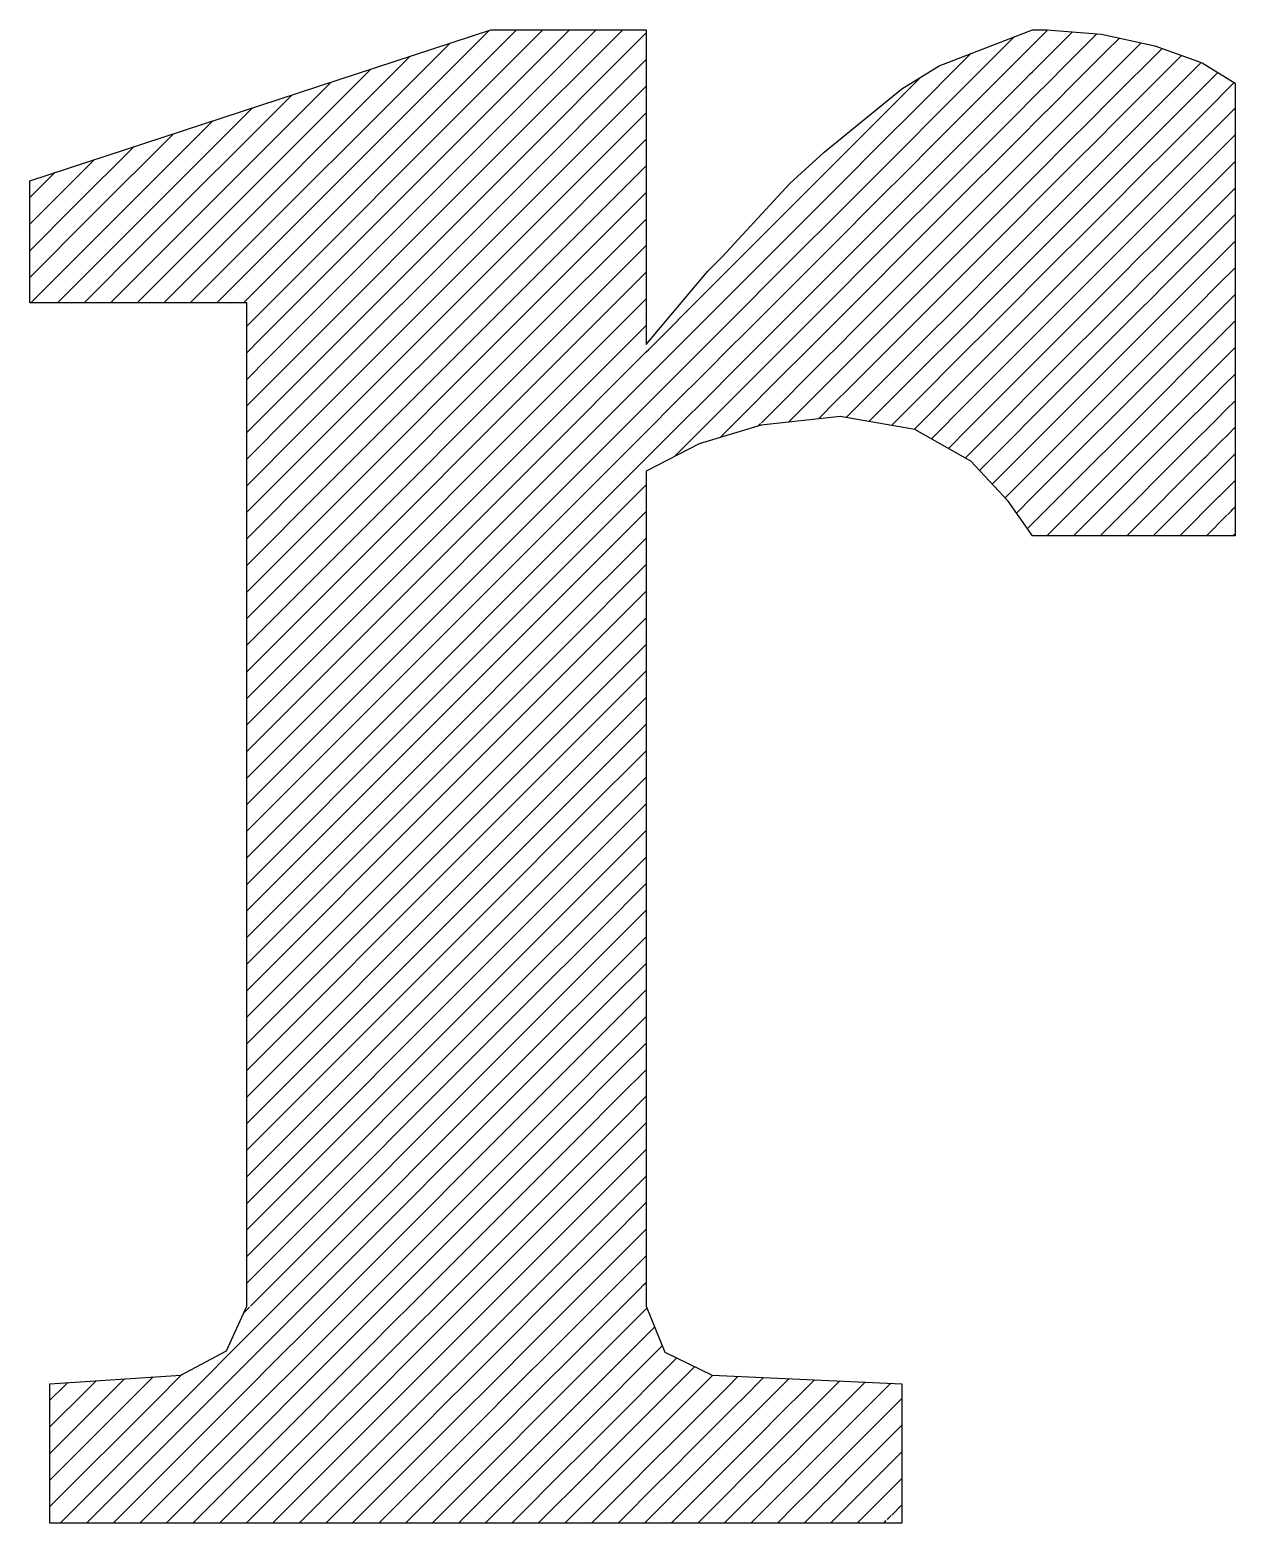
# Model space of a CAD drawing. Header units: metres. Extents: x 0 to 7795, y 0 to 4205.
# Drawn here: x 7320.75 to 7336.79, y 698.57 to 718.43 of the extents above; entities that cross this region are included whole.
import ezdxf

# ---------------------------------------------------------------- set-up
doc = ezdxf.new("R2010")
doc.units = ezdxf.units.M
doc.layers.add('MTH-CARIMBO-TXT1', color=1, linetype='Continuous')

msp = doc.modelspace()

# ---------------------------------------------------------------- linework, layer by layer
at = {"layer": 'MTH-CARIMBO-TXT1', "linetype": 'Continuous'}
for p, q in [((7323.381821, 714.941046), (7326.862874, 718.422098)), ((7326.922689, 718.128359), (7327.224006, 718.429677)), ((7326.961026, 717.813143), (7327.577559, 718.429677)), ((7326.999363, 717.497927), (7327.931113, 718.429677)), ((7327.0377, 717.182711), (7328.284666, 718.429677)), ((7327.076037, 716.867494), (7328.638219, 718.429677)), ((7327.114374, 716.552278), (7328.950514, 718.388418)), ((7334.150494, 718.285097), (7334.28681, 718.421413)), ((7334.382701, 718.163751), (7334.621927, 718.402977)), ((7334.478593, 717.906089), (7334.949611, 718.377107)), ((7323.155607, 715.068385), (7326.337454, 718.250232)), ((7332.895522, 717.383678), (7333.847108, 718.335264)), ((7332.921711, 717.056314), (7334.058699, 718.193302)), ((7334.058699, 718.193302), (7334.081511, 718.216114)), ((7334.081511, 718.216114), (7334.09258, 718.227183)), ((7334.09258, 718.227183), (7334.150494, 718.285097)), ((7335.070776, 718.144719), (7335.24714, 718.321083)), ((7335.145166, 717.865556), (7335.53784, 718.258229)), ((7335.736463, 718.103299), (7335.816524, 718.18336)), ((7322.929393, 715.195724), (7325.812035, 718.078366)), ((7324.013349, 715.21902), (7326.922689, 718.128359)), ((7327.152711, 716.237062), (7328.950514, 718.034865)), ((7332.869333, 717.711043), (7333.272584, 718.114293)), ((7334.09258, 717.873629), (7334.251611, 718.032661)), ((7334.251611, 718.032661), (7334.382701, 718.163751)), ((7334.574484, 717.648427), (7335.070776, 718.144719)), ((7335.219556, 717.586392), (7335.736463, 718.103299)), ((7335.786335, 717.799618), (7336.075796, 718.089079)), ((7335.836206, 717.495936), (7336.335069, 717.994798)), ((7322.703179, 715.323063), (7325.286615, 717.9065)), ((7323.724483, 714.5766), (7326.961026, 717.813143)), ((7332.356642, 717.551905), (7332.606851, 717.802114)), ((7332.9479, 716.72895), (7333.999545, 717.780594)), ((7333.999545, 717.780594), (7334.062185, 717.843234)), ((7334.062185, 717.843234), (7334.09258, 717.873629)), ((7334.09258, 717.520076), (7334.352729, 717.780225)), ((7334.352729, 717.780225), (7334.478593, 717.906089)), ((7334.670375, 717.390765), (7335.145166, 717.865556)), ((7335.293946, 717.307229), (7335.786335, 717.799618)), ((7336.370138, 717.676314), (7336.556847, 717.863022)), ((7322.476964, 715.450402), (7324.761196, 717.734633)), ((7327.191048, 715.921845), (7328.950514, 717.681311)), ((7332.369576, 717.211286), (7332.831344, 717.673054)), ((7332.831344, 717.673054), (7332.869333, 717.711043)), ((7334.453847, 717.52779), (7334.574484, 717.648427)), ((7334.766266, 717.133102), (7335.219556, 717.586392)), ((7335.886078, 717.192254), (7336.370138, 717.676314)), ((7336.393239, 717.345862), (7336.776623, 717.729245)), ((7322.024536, 715.70508), (7323.710356, 717.390901)), ((7322.25075, 715.577741), (7324.235776, 717.562767)), ((7323.825188, 714.323752), (7326.999363, 717.497927)), ((7331.337124, 716.532387), (7332.330383, 717.525647)), ((7332.330383, 717.525647), (7332.356642, 717.551905)), ((7332.805876, 717.294032), (7332.895522, 717.383678)), ((7333.94039, 717.367886), (7334.042859, 717.470355)), ((7334.042859, 717.470355), (7334.09258, 717.520076)), ((7334.09258, 717.166523), (7334.453847, 717.52779)), ((7334.554965, 717.275354), (7334.670375, 717.390765)), ((7335.368337, 717.028066), (7335.836206, 717.495936)), ((7336.416341, 717.01541), (7336.787863, 717.386932)), ((7321.798322, 715.83242), (7323.184937, 717.219035)), ((7323.925892, 714.070903), (7327.0377, 717.182711)), ((7327.229385, 715.606629), (7328.950514, 717.327758)), ((7332.248206, 717.089916), (7332.369576, 717.211286)), ((7332.382511, 716.870668), (7332.805876, 717.294032)), ((7332.974089, 716.401586), (7333.94039, 717.367886)), ((7334.09258, 716.812969), (7334.554965, 717.275354)), ((7334.862158, 716.87544), (7335.293946, 717.307229)), ((7335.442727, 716.748903), (7335.886078, 717.192254)), ((7335.935949, 716.888572), (7336.393239, 717.345862)), ((7321.572107, 715.959759), (7322.659517, 717.047168)), ((7331.357068, 716.198777), (7332.248206, 717.089916)), ((7332.780408, 716.915011), (7332.921711, 717.056314)), ((7333.881235, 716.955178), (7334.023533, 717.097476)), ((7334.023533, 717.097476), (7334.09258, 717.166523)), ((7334.09258, 716.459416), (7334.656082, 717.022918)), ((7334.656082, 717.022918), (7334.766266, 717.133102)), ((7334.958049, 716.617778), (7335.368337, 717.028066)), ((7335.985821, 716.58489), (7336.416341, 717.01541)), ((7336.439442, 716.684958), (7336.787863, 717.033379)), ((7321.345893, 716.087098), (7322.134097, 716.875302)), ((7324.026597, 713.818054), (7327.076037, 716.867494)), ((7327.267723, 715.291413), (7328.950514, 716.974205)), ((7332.166029, 716.654185), (7332.382511, 716.870668)), ((7332.395446, 716.530049), (7332.780408, 716.915011)), ((7333.000279, 716.074221), (7333.881235, 716.955178)), ((7334.004207, 716.724596), (7334.09258, 716.812969)), ((7334.7572, 716.770483), (7334.862158, 716.87544)), ((7335.517117, 716.46974), (7335.935949, 716.888572)), ((7321.119679, 716.214437), (7321.608678, 716.703436)), ((7327.30606, 714.976197), (7328.950514, 716.620651)), ((7331.377012, 715.865168), (7332.166029, 716.654185)), ((7332.75494, 716.53599), (7332.9479, 716.72895)), ((7333.82208, 716.542469), (7334.004207, 716.724596)), ((7334.09258, 716.105862), (7334.7572, 716.770483)), ((7334.858318, 716.518047), (7334.958049, 716.617778)), ((7335.05394, 716.360116), (7335.442727, 716.748903)), ((7335.591507, 716.190576), (7335.985821, 716.58489)), ((7336.035692, 716.281208), (7336.439442, 716.684958)), ((7336.462544, 716.354506), (7336.787863, 716.679825)), ((7320.893465, 716.341776), (7321.083258, 716.53157)), ((7324.127302, 713.565206), (7327.114374, 716.552278)), ((7330.920158, 716.115421), (7331.337124, 716.532387)), ((7332.083852, 716.218455), (7332.395446, 716.530049)), ((7332.408381, 716.189431), (7332.75494, 716.53599)), ((7332.729473, 716.156969), (7332.974089, 716.401586)), ((7333.026468, 715.746857), (7333.82208, 716.542469)), ((7333.984881, 716.351717), (7334.09258, 716.459416)), ((7334.09258, 715.752309), (7334.858318, 716.518047)), ((7335.149832, 716.102454), (7335.517117, 716.46974)), ((7320.749971, 716.198283), (7320.893465, 716.341776)), ((7320.749971, 715.844729), (7321.119679, 716.214437)), ((7324.228007, 713.312357), (7327.152711, 716.237062)), ((7327.344397, 714.66098), (7328.950514, 716.267098)), ((7330.982972, 715.824682), (7331.357068, 716.198777)), ((7331.396956, 715.531559), (7332.083852, 716.218455)), ((7332.001674, 715.782724), (7332.408381, 716.189431)), ((7333.762925, 716.129761), (7333.984881, 716.351717)), ((7334.09258, 715.398756), (7334.959435, 716.265611)), ((7334.959435, 716.265611), (7335.05394, 716.360116)), ((7335.245723, 715.844792), (7335.591507, 716.190576)), ((7335.665897, 715.911413), (7336.035692, 716.281208)), ((7336.085564, 715.977526), (7336.462544, 716.354506)), ((7336.485645, 716.024054), (7336.787863, 716.326272)), ((7320.749971, 715.491176), (7321.345893, 716.087098)), ((7330.01061, 715.205873), (7330.817874, 716.013138)), ((7330.817874, 716.013138), (7330.920158, 716.115421)), ((7332.421316, 715.848812), (7332.729473, 716.156969)), ((7332.704005, 715.777948), (7333.000279, 716.074221)), ((7333.052657, 715.419493), (7333.762925, 716.129761)), ((7333.965555, 715.978837), (7334.09258, 716.105862)), ((7334.09258, 715.045202), (7335.060553, 716.013176)), ((7335.060553, 716.013176), (7335.149832, 716.102454)), ((7336.135435, 715.673844), (7336.485645, 716.024054)), ((7320.749971, 715.137623), (7321.572107, 715.959759)), ((7320.763636, 714.797734), (7321.798322, 715.83242)), ((7324.328711, 713.059509), (7327.191048, 715.921845)), ((7327.382734, 714.345764), (7328.950514, 715.913544)), ((7330.770097, 715.611807), (7330.982972, 715.824682)), ((7331.045786, 715.533943), (7331.377012, 715.865168)), ((7331.919497, 715.346993), (7332.421316, 715.848812)), ((7333.70377, 715.717053), (7333.965555, 715.978837)), ((7335.161671, 715.76074), (7335.245723, 715.844792)), ((7335.341614, 715.58713), (7335.665897, 715.911413)), ((7335.740288, 715.63225), (7336.085564, 715.977526)), ((7336.508747, 715.693602), (7336.787863, 715.972719)), ((7321.11719, 714.797734), (7322.024536, 715.70508)), ((7324.429416, 712.80666), (7327.229385, 715.606629)), ((7330.076901, 714.918611), (7330.770097, 715.611807)), ((7331.4169, 715.197949), (7332.001674, 715.782724)), ((7332.434251, 715.508194), (7332.704005, 715.777948)), ((7332.678537, 715.398926), (7333.026468, 715.746857)), ((7333.078846, 715.092129), (7333.70377, 715.717053)), ((7333.644616, 715.304345), (7333.946228, 715.605958)), ((7333.946228, 715.605958), (7334.09258, 715.752309)), ((7334.09258, 714.691649), (7335.161671, 715.76074)), ((7335.437505, 715.329468), (7335.740288, 715.63225)), ((7335.814678, 715.353087), (7336.135435, 715.673844)), ((7336.185307, 715.370162), (7336.508747, 715.693602)), ((7336.531848, 715.36315), (7336.787863, 715.619165)), ((7321.470743, 714.797734), (7322.25075, 715.577741)), ((7321.824297, 714.797734), (7322.476964, 715.450402)), ((7327.421071, 714.030548), (7328.950514, 715.559991)), ((7330.722319, 715.210476), (7331.045786, 715.533943)), ((7331.1086, 715.243203), (7331.396956, 715.531559)), ((7331.83732, 714.911263), (7332.434251, 715.508194)), ((7332.447186, 715.167575), (7332.678537, 715.398926)), ((7332.653069, 715.019905), (7333.052657, 715.419493)), ((7333.926902, 715.233078), (7334.09258, 715.398756)), ((7334.09258, 714.338095), (7335.262789, 715.508304)), ((7335.262789, 715.508304), (7335.341614, 715.58713)), ((7322.17785, 714.797734), (7322.703179, 715.323063)), ((7322.531403, 714.797734), (7322.929393, 715.195724)), ((7323.608036, 714.813706), (7324.013349, 715.21902)), ((7324.530121, 712.553811), (7327.267723, 715.291413)), ((7327.459408, 713.715332), (7328.950514, 715.206438)), ((7329.836853, 715.032116), (7330.01061, 715.205873)), ((7330.143192, 714.631349), (7330.722319, 715.210476)), ((7330.674542, 714.809145), (7331.1086, 715.243203)), ((7331.171414, 714.952464), (7331.4169, 715.197949)), ((7331.436844, 714.86434), (7331.919497, 715.346993)), ((7333.105035, 714.764764), (7333.644616, 715.304345)), ((7333.585461, 714.891637), (7333.926902, 715.233078)), ((7334.09258, 713.984542), (7335.363906, 715.255869)), ((7335.363906, 715.255869), (7335.437505, 715.329468)), ((7335.533397, 715.071806), (7335.814678, 715.353087)), ((7335.889068, 715.073924), (7336.185307, 715.370162)), ((7336.235178, 715.066481), (7336.531848, 715.36315)), ((7336.55495, 715.032699), (7336.787863, 715.265612)), ((7322.884957, 714.797734), (7323.155607, 715.068385)), ((7329.759294, 714.954557), (7329.836853, 715.032116)), ((7331.755142, 714.475532), (7332.447186, 715.167575)), ((7332.460121, 714.826957), (7332.653069, 715.019905)), ((7332.627601, 714.640884), (7333.078846, 715.092129)), ((7333.907576, 714.860199), (7334.09258, 715.045202)), ((7334.09258, 713.630989), (7335.465024, 715.003433)), ((7335.465024, 715.003433), (7335.533397, 715.071806)), ((7335.629288, 714.814144), (7335.889068, 715.073924)), ((7335.963458, 714.79476), (7336.235178, 715.066481)), ((7336.28505, 714.762799), (7336.55495, 715.032699)), ((7323.23851, 714.797734), (7323.381821, 714.941046)), ((7323.592064, 714.797734), (7323.608036, 714.813706)), ((7324.630826, 712.300963), (7327.30606, 714.976197)), ((7327.497745, 713.400115), (7328.950514, 714.852884)), ((7328.984585, 714.179848), (7329.759294, 714.954557)), ((7329.927696, 714.769406), (7330.076901, 714.918611)), ((7330.209483, 714.344086), (7330.674542, 714.809145)), ((7330.626764, 714.407814), (7331.171414, 714.952464)), ((7331.234228, 714.661725), (7331.436844, 714.86434)), ((7331.456788, 714.530731), (7331.83732, 714.911263)), ((7331.672965, 714.039801), (7332.460121, 714.826957)), ((7333.131224, 714.4374), (7333.585461, 714.891637)), ((7333.526306, 714.478928), (7333.907576, 714.860199)), ((7335.566142, 714.750997), (7335.629288, 714.814144)), ((7336.578051, 714.702247), (7336.787863, 714.912058)), ((7324.73153, 712.048114), (7327.344397, 714.66098)), ((7329.740686, 714.582396), (7329.927696, 714.769406)), ((7330.01854, 714.506696), (7330.143192, 714.631349)), ((7330.578987, 714.006483), (7331.234228, 714.661725)), ((7332.473056, 714.486338), (7332.627601, 714.640884)), ((7332.602133, 714.261863), (7333.105035, 714.764764)), ((7333.88825, 714.487319), (7334.09258, 714.691649)), ((7334.09258, 713.277435), (7335.566142, 714.750997)), ((7335.725179, 714.556481), (7335.963458, 714.79476)), ((7336.037848, 714.515597), (7336.28505, 714.762799)), ((7336.334921, 714.459117), (7336.578051, 714.702247)), ((7323.636409, 714.488527), (7323.724483, 714.5766)), ((7327.536082, 713.084899), (7328.950514, 714.499331)), ((7329.107995, 713.949705), (7329.740686, 714.582396)), ((7329.722078, 714.210234), (7330.01854, 714.506696)), ((7330.275775, 714.056824), (7330.626764, 714.407814)), ((7331.297042, 714.370985), (7331.456788, 714.530731)), ((7331.476732, 714.197121), (7331.755142, 714.475532)), ((7331.590788, 713.604071), (7332.473056, 714.486338)), ((7332.576666, 713.882842), (7333.131224, 714.4374)), ((7333.157413, 714.110036), (7333.526306, 714.478928)), ((7333.467151, 714.06622), (7333.88825, 714.487319)), ((7334.09258, 712.923882), (7335.667259, 714.498561)), ((7335.667259, 714.498561), (7335.725179, 714.556481)), ((7335.821071, 714.298819), (7336.037848, 714.515597)), ((7336.112239, 714.236434), (7336.334921, 714.459117)), ((7336.601153, 714.371795), (7336.787863, 714.558505)), ((7323.636409, 714.134973), (7323.825188, 714.323752)), ((7324.832235, 711.795265), (7327.382734, 714.345764)), ((7329.231405, 713.719562), (7329.722078, 714.210234)), ((7329.70347, 713.838073), (7330.109384, 714.243987)), ((7330.109384, 714.243987), (7330.209483, 714.344086)), ((7330.53121, 713.605152), (7331.297042, 714.370985)), ((7332.48599, 714.14572), (7332.602133, 714.261863)), ((7333.868924, 714.11444), (7334.09258, 714.338095)), ((7334.09258, 712.570328), (7335.768377, 714.246126)), ((7335.768377, 714.246126), (7335.821071, 714.298819)), ((7335.916962, 714.041157), (7336.112239, 714.236434)), ((7336.384793, 714.155435), (7336.601153, 714.371795)), ((7336.624254, 714.041343), (7336.787863, 714.204952)), ((7323.636409, 713.78142), (7323.925892, 714.070903)), ((7324.93294, 711.542417), (7327.421071, 714.030548)), ((7327.57442, 712.769683), (7328.950514, 714.145777)), ((7328.950514, 714.145777), (7328.984585, 714.179848)), ((7330.200227, 713.981277), (7330.275775, 714.056824)), ((7330.342066, 713.769562), (7330.578987, 714.006483)), ((7330.483432, 713.203821), (7331.359856, 714.080246)), ((7331.359856, 714.080246), (7331.476732, 714.197121)), ((7331.496676, 713.863512), (7331.672965, 714.039801)), ((7331.613603, 713.273332), (7332.48599, 714.14572)), ((7332.551198, 713.50382), (7333.157413, 714.110036)), ((7333.183603, 713.782672), (7333.467151, 714.06622)), ((7333.407996, 713.653512), (7333.868924, 714.11444)), ((7335.869495, 713.99369), (7335.916962, 714.041157)), ((7336.186629, 713.957271), (7336.384793, 714.155435)), ((7336.434665, 713.851753), (7336.624254, 714.041343)), ((7323.636409, 713.427867), (7324.026597, 713.818054)), ((7328.950514, 713.792224), (7329.107995, 713.949705)), ((7329.354815, 713.489418), (7329.70347, 713.838073)), ((7329.684862, 713.465912), (7330.200227, 713.981277)), ((7331.422671, 713.789507), (7331.496676, 713.863512)), ((7331.914993, 713.221169), (7332.498925, 713.805101)), ((7332.498925, 713.805101), (7332.576666, 713.882842)), ((7333.849598, 713.74156), (7334.09258, 713.984542)), ((7334.09258, 712.216775), (7335.869495, 713.99369)), ((7336.012853, 713.783495), (7336.186629, 713.957271)), ((7336.261019, 713.678108), (7336.434665, 713.851753)), ((7336.647356, 713.710891), (7336.787863, 713.851398)), ((7325.033645, 711.289568), (7327.459408, 713.715332)), ((7327.612757, 712.454466), (7328.950514, 713.792224)), ((7328.950514, 713.438671), (7329.231405, 713.719562)), ((7329.666254, 713.09375), (7330.291071, 713.718567)), ((7330.291071, 713.718567), (7330.342066, 713.769562)), ((7330.846041, 713.212877), (7331.422671, 713.789507)), ((7332.52573, 713.124799), (7333.183603, 713.782672)), ((7333.209792, 713.455307), (7333.407996, 713.653512)), ((7333.348841, 713.240804), (7333.849598, 713.74156)), ((7333.830272, 713.368681), (7334.09258, 713.630989)), ((7334.09258, 711.863222), (7335.970612, 713.741254)), ((7335.970612, 713.741254), (7336.012853, 713.783495)), ((7336.108745, 713.525833), (7336.261019, 713.678108)), ((7336.484536, 713.548071), (7336.647356, 713.710891)), ((7323.636409, 713.074313), (7324.127302, 713.565206)), ((7327.651094, 712.13925), (7328.950514, 713.438671)), ((7328.950514, 713.085117), (7329.354815, 713.489418)), ((7329.478226, 713.259275), (7329.684862, 713.465912)), ((7329.933972, 713.007915), (7330.381914, 713.455857)), ((7330.381914, 713.455857), (7330.408357, 713.4823)), ((7330.408357, 713.4823), (7330.53121, 713.605152)), ((7331.242886, 713.256169), (7331.485485, 713.498767)), ((7331.485485, 713.498767), (7331.51662, 713.529903)), ((7331.51662, 713.529903), (7331.590788, 713.604071)), ((7332.216383, 713.169005), (7332.51186, 713.464483)), ((7332.51186, 713.464483), (7332.551198, 713.50382)), ((7332.745649, 712.991165), (7333.209792, 713.455307)), ((7334.283937, 711.701026), (7336.07173, 713.488819)), ((7336.07173, 713.488819), (7336.108745, 713.525833)), ((7336.335409, 713.398944), (7336.484536, 713.548071)), ((7336.670457, 713.380439), (7336.787863, 713.497845)), ((7323.636409, 712.72076), (7324.228007, 713.312357)), ((7325.134349, 711.036719), (7327.497745, 713.400115)), ((7328.950514, 712.731564), (7329.478226, 713.259275)), ((7333.235981, 713.127943), (7333.348841, 713.240804)), ((7333.289686, 712.828095), (7333.830272, 713.368681)), ((7333.810946, 712.995801), (7334.09258, 713.277435)), ((7334.637491, 711.701026), (7336.172848, 713.236383)), ((7336.172848, 713.236383), (7336.204636, 713.268171)), ((7336.204636, 713.268171), (7336.335409, 713.398944)), ((7336.409799, 713.119781), (7336.534408, 713.244389)), ((7336.534408, 713.244389), (7336.670457, 713.380439)), ((7323.636409, 712.367207), (7324.328711, 713.059509)), ((7325.235054, 710.783871), (7327.536082, 713.084899)), ((7327.689431, 711.824034), (7328.950514, 713.085117)), ((7329.327117, 712.754613), (7329.601636, 713.029132)), ((7329.601636, 713.029132), (7329.666254, 713.09375)), ((7330.440732, 713.161121), (7330.472758, 713.193147)), ((7332.971692, 712.863654), (7333.235981, 713.127943)), ((7336.273966, 712.983947), (7336.300527, 713.010509)), ((7336.300527, 713.010509), (7336.409799, 713.119781)), ((7336.584279, 712.940707), (7336.693559, 713.049987)), ((7336.693559, 713.049987), (7336.787863, 713.144292)), ((7333.26217, 712.800579), (7333.289686, 712.828095)), ((7333.385958, 712.570814), (7333.810946, 712.995801)), ((7333.79162, 712.622922), (7334.09258, 712.923882)), ((7334.991044, 711.701026), (7336.273966, 712.983947)), ((7336.396418, 712.752847), (7336.48419, 712.840618)), ((7336.48419, 712.840618), (7336.584279, 712.940707)), ((7323.636409, 712.013653), (7324.429416, 712.80666)), ((7325.335759, 710.531022), (7327.57442, 712.769683)), ((7327.727768, 711.508818), (7328.950514, 712.731564)), ((7333.197734, 712.736143), (7333.26217, 712.800579)), ((7333.556188, 712.38749), (7333.79162, 712.622922)), ((7335.344597, 711.701026), (7336.375083, 712.731512)), ((7336.375083, 712.731512), (7336.396418, 712.752847)), ((7336.55858, 712.561455), (7336.634151, 712.637026)), ((7336.634151, 712.637026), (7336.71666, 712.719535)), ((7336.71666, 712.719535), (7336.787863, 712.790738)), ((7323.636409, 711.6601), (7324.530121, 712.553811)), ((7325.436464, 710.278174), (7327.612757, 712.454466)), ((7333.772294, 712.250043), (7334.09258, 712.570328)), ((7335.698151, 711.701026), (7336.476201, 712.479076)), ((7336.476201, 712.479076), (7336.49231, 712.495185)), ((7336.49231, 712.495185), (7336.55858, 712.561455)), ((7336.739762, 712.389083), (7336.787863, 712.437185)), ((7323.636409, 711.306546), (7324.630826, 712.300963)), ((7327.766105, 711.193601), (7328.950514, 712.37801)), ((7333.726417, 712.204166), (7333.772294, 712.250043)), ((7333.878732, 712.002928), (7334.09258, 712.216775)), ((7336.051704, 711.701026), (7336.577319, 712.22664)), ((7336.577319, 712.22664), (7336.588201, 712.237523)), ((7336.588201, 712.237523), (7336.63297, 712.282292)), ((7336.63297, 712.282292), (7336.684022, 712.333344)), ((7336.684022, 712.333344), (7336.739762, 712.389083)), ((7323.636409, 710.952993), (7324.73153, 712.048114)), ((7325.537169, 710.025325), (7327.651094, 712.13925)), ((7327.804442, 710.878385), (7328.950514, 712.024457)), ((7336.70736, 712.003128), (7336.733894, 712.029662)), ((7336.733894, 712.029662), (7336.762863, 712.058632)), ((7336.762863, 712.058632), (7336.787863, 712.083631)), ((7325.637873, 709.772476), (7327.689431, 711.824034)), ((7334.025328, 711.79597), (7334.09258, 711.863222)), ((7336.405258, 711.701026), (7336.678436, 711.974205)), ((7336.684092, 711.97986), (7336.70736, 712.003128)), ((7323.636409, 710.59944), (7324.832235, 711.795265)), ((7327.842779, 710.563169), (7328.950514, 711.670904)), ((7336.758811, 711.701026), (7336.779554, 711.721769)), ((7323.636409, 710.245886), (7324.93294, 711.542417)), ((7325.738578, 709.519628), (7327.727768, 711.508818)), ((7323.636409, 709.892333), (7325.033645, 711.289568)), ((7327.881116, 710.247952), (7328.950514, 711.31735)), ((7323.636409, 709.538779), (7325.134349, 711.036719)), ((7325.839283, 709.266779), (7327.766105, 711.193601)), ((7325.939988, 709.01393), (7327.804442, 710.878385)), ((7327.919454, 709.932736), (7328.950514, 710.963797)), ((7323.636409, 709.185226), (7325.235054, 710.783871)), ((7323.636409, 708.831673), (7325.335759, 710.531022)), ((7326.040692, 708.761082), (7327.842779, 710.563169)), ((7327.957791, 709.61752), (7328.950514, 710.610244)), ((7323.636409, 708.478119), (7325.436464, 710.278174)), ((7326.141397, 708.508233), (7327.881116, 710.247952)), ((7327.996128, 709.302304), (7328.950514, 710.25669)), ((7323.636409, 708.124566), (7325.537169, 710.025325)), ((7326.242102, 708.255384), (7327.919454, 709.932736)), ((7328.034465, 708.987087), (7328.950514, 709.903137)), ((7323.636409, 707.771012), (7325.637873, 709.772476)), ((7323.636409, 707.417459), (7325.738578, 709.519628)), ((7326.342807, 708.002536), (7327.957791, 709.61752)), ((7328.072802, 708.671871), (7328.950514, 709.549583)), ((7323.636409, 707.063906), (7325.839283, 709.266779)), ((7326.443511, 707.749687), (7327.996128, 709.302304)), ((7328.111139, 708.356655), (7328.950514, 709.19603)), ((7323.636409, 706.710352), (7325.939988, 709.01393)), ((7326.544216, 707.496839), (7328.034465, 708.987087)), ((7328.149476, 708.041439), (7328.950514, 708.842477)), ((7323.636409, 706.356799), (7326.040692, 708.761082)), ((7326.644921, 707.24399), (7328.072802, 708.671871)), ((7323.636409, 706.003245), (7326.141397, 708.508233)), ((7328.187813, 707.726222), (7328.950514, 708.488923)), ((7323.636409, 705.649692), (7326.242102, 708.255384)), ((7326.745626, 706.991141), (7328.111139, 708.356655)), ((7328.22615, 707.411006), (7328.950514, 708.13537)), ((7323.636409, 705.296139), (7326.342807, 708.002536)), ((7326.84633, 706.738293), (7328.149476, 708.041439)), ((7323.636409, 704.942585), (7326.443511, 707.749687)), ((7326.947035, 706.485444), (7328.187813, 707.726222)), ((7328.264488, 707.09579), (7328.950514, 707.781816)), ((7323.636409, 704.589032), (7326.544216, 707.496839)), ((7327.04774, 706.232595), (7328.22615, 707.411006)), ((7328.302825, 706.780573), (7328.950514, 707.428263)), ((7323.636409, 704.235479), (7326.644921, 707.24399)), ((7327.148445, 705.979747), (7328.264488, 707.09579)), ((7328.341162, 706.465357), (7328.950514, 707.07471)), ((7323.636409, 703.881925), (7326.745626, 706.991141)), ((7323.636409, 703.528372), (7326.84633, 706.738293)), ((7327.249149, 705.726898), (7328.302825, 706.780573)), ((7328.379499, 706.150141), (7328.950514, 706.721156)), ((7323.636409, 703.174818), (7326.947035, 706.485444)), ((7327.349854, 705.474049), (7328.341162, 706.465357)), ((7328.417836, 705.834925), (7328.950514, 706.367603)), ((7323.636409, 702.821265), (7327.04774, 706.232595)), ((7327.450559, 705.221201), (7328.379499, 706.150141)), ((7323.636409, 702.467712), (7327.148445, 705.979747)), ((7328.456173, 705.519708), (7328.950514, 706.014049)), ((7323.636409, 702.114158), (7327.249149, 705.726898)), ((7327.551264, 704.968352), (7328.417836, 705.834925)), ((7323.636409, 701.760605), (7327.349854, 705.474049)), ((7327.651968, 704.715504), (7328.456173, 705.519708)), ((7328.49451, 705.204492), (7328.950514, 705.660496)), ((7328.532847, 704.889276), (7328.950514, 705.306943)), ((7323.684484, 701.455126), (7327.450559, 705.221201)), ((7327.752673, 704.462655), (7328.49451, 705.204492)), ((7324.038037, 701.455126), (7327.551264, 704.968352)), ((7327.853378, 704.209806), (7328.532847, 704.889276)), ((7328.571184, 704.57406), (7328.950514, 704.953389)), ((7324.391591, 701.455126), (7327.651968, 704.715504)), ((7327.954083, 703.956958), (7328.571184, 704.57406)), ((7328.609522, 704.258843), (7328.950514, 704.599836)), ((7324.745144, 701.455126), (7327.752673, 704.462655)), ((7325.098697, 701.455126), (7327.853378, 704.209806)), ((7328.054787, 703.704109), (7328.609522, 704.258843)), ((7328.647859, 703.943627), (7328.950514, 704.246283)), ((7325.452251, 701.455126), (7327.954083, 703.956958)), ((7328.155492, 703.45126), (7328.647859, 703.943627)), ((7328.686196, 703.628411), (7328.950514, 703.892729)), ((7325.805804, 701.455126), (7328.054787, 703.704109)), ((7328.256197, 703.198412), (7328.686196, 703.628411)), ((7328.724533, 703.313194), (7328.950514, 703.539176)), ((7326.159358, 701.455126), (7328.155492, 703.45126)), ((7328.356902, 702.945563), (7328.724533, 703.313194)), ((7326.512911, 701.455126), (7328.256197, 703.198412)), ((7328.76287, 702.997978), (7328.950514, 703.185622)), ((7326.866464, 701.455126), (7328.356902, 702.945563)), ((7328.457606, 702.692715), (7328.76287, 702.997978)), ((7327.220018, 701.455126), (7328.457606, 702.692715)), ((7328.558311, 702.439866), (7328.801207, 702.682762)), ((7328.801207, 702.682762), (7328.950514, 702.832069)), ((7327.573571, 701.455126), (7328.558311, 702.439866)), ((7328.659016, 702.187017), (7328.839544, 702.367546)), ((7328.839544, 702.367546), (7328.950514, 702.478516)), ((7327.927125, 701.455126), (7328.659016, 702.187017)), ((7328.877881, 702.052329), (7328.950514, 702.124962)), ((7328.280678, 701.455126), (7328.759721, 701.934169)), ((7328.759721, 701.934169), (7328.877881, 702.052329)), ((7328.860425, 701.68132), (7328.916219, 701.737113)), ((7328.916219, 701.737113), (7328.950514, 701.771409)), ((7328.634231, 701.455126), (7328.860425, 701.68132)), ((7323.429864, 700.846953), (7323.938127, 701.355215)), ((7323.596819, 701.367461), (7323.672525, 701.443167)), ((7323.938127, 701.355215), (7323.998248, 701.415336)), ((7323.998248, 701.415336), (7324.038037, 701.455126)), ((7324.203728, 701.267264), (7324.316774, 701.380309)), ((7324.316774, 701.380309), (7324.391591, 701.455126)), ((7324.46933, 701.179312), (7324.6353, 701.345282)), ((7324.6353, 701.345282), (7324.745144, 701.455126)), ((7324.734932, 701.091361), (7324.953827, 701.310255)), ((7324.953827, 701.310255), (7325.098697, 701.455126)), ((7325.272353, 701.275228), (7325.452251, 701.455126)), ((7325.59088, 701.240201), (7325.805804, 701.455126)), ((7325.909406, 701.205174), (7326.159358, 701.455126)), ((7326.227933, 701.170147), (7326.512911, 701.455126)), ((7326.546459, 701.13512), (7326.866464, 701.455126)), ((7326.864985, 701.100093), (7327.220018, 701.455126)), ((7327.183512, 701.065066), (7327.573571, 701.455126)), ((7327.502038, 701.03004), (7327.927125, 701.455126)), ((7327.820565, 700.995013), (7328.280678, 701.455126)), ((7328.139091, 700.959986), (7328.634231, 701.455126)), ((7328.457618, 700.924959), (7328.961281, 701.428622)), ((7323.711509, 700.775044), (7324.203728, 701.267264)), ((7323.993153, 700.703135), (7324.46933, 701.179312)), ((7325.000534, 701.003409), (7325.272353, 701.275228)), ((7325.266136, 700.915458), (7325.59088, 701.240201)), ((7325.531738, 700.827506), (7325.909406, 701.205174)), ((7325.79734, 700.739555), (7326.227933, 701.170147)), ((7326.062942, 700.651603), (7326.546459, 701.13512)), ((7326.328544, 700.563652), (7326.864985, 701.100093)), ((7328.776144, 700.889932), (7329.063419, 701.177207)), ((7324.274797, 700.631226), (7324.734932, 701.091361)), ((7324.556441, 700.559316), (7325.000534, 701.003409)), ((7324.838086, 700.487407), (7325.266136, 700.915458)), ((7326.594145, 700.4757), (7327.183512, 701.065066)), ((7326.859747, 700.387749), (7327.502038, 701.03004)), ((7327.125349, 700.299797), (7327.820565, 700.995013)), ((7327.390951, 700.211846), (7328.139091, 700.959986)), ((7327.656553, 700.123894), (7328.457618, 700.924959)), ((7329.09467, 700.854905), (7329.165557, 700.925791)), ((7323.058626, 700.475715), (7323.429864, 700.846953)), ((7323.351988, 700.415523), (7323.711509, 700.775044)), ((7323.64535, 700.355332), (7323.993153, 700.703135)), ((7325.11973, 700.415498), (7325.531738, 700.827506)), ((7325.401374, 700.343589), (7325.79734, 700.739555)), ((7327.922155, 700.035943), (7328.776144, 700.889932)), ((7328.187757, 699.947991), (7329.09467, 700.854905)), ((7328.453359, 699.86004), (7329.337136, 700.743817)), ((7329.337136, 700.743817), (7329.359122, 700.765803)), ((7322.118597, 700.242792), (7322.389125, 700.513321)), ((7322.422448, 700.19309), (7322.765265, 700.535907)), ((7322.765265, 700.535907), (7322.778097, 700.548739)), ((7323.938711, 700.29514), (7324.274797, 700.631226)), ((7324.232073, 700.234948), (7324.556441, 700.559316)), ((7325.683018, 700.27168), (7326.062942, 700.651603)), ((7325.964662, 700.199771), (7326.328544, 700.563652)), ((7328.718961, 699.772088), (7329.542545, 700.595673)), ((7329.542545, 700.595673), (7329.597229, 700.650357)), ((7329.747955, 700.447529), (7329.834422, 700.533997)), ((7330.033014, 700.379035), (7330.175834, 700.521855)), ((7330.231606, 700.224073), (7330.514016, 700.506483)), ((7321.017588, 700.202444), (7321.207044, 700.391899)), ((7321.017588, 699.84889), (7321.510895, 700.342197)), ((7321.207044, 700.391899), (7321.253595, 700.438451)), ((7321.510895, 700.342197), (7321.632105, 700.463407)), ((7321.814746, 700.292495), (7322.010615, 700.488364)), ((7322.726299, 700.143387), (7323.058626, 700.475715)), ((7323.03015, 700.093685), (7323.351988, 700.415523)), ((7323.334001, 700.043982), (7323.64535, 700.355332)), ((7324.525435, 700.174756), (7324.838086, 700.487407)), ((7324.818796, 700.114565), (7325.11973, 700.415498)), ((7325.112158, 700.054373), (7325.401374, 700.343589)), ((7326.246307, 700.127861), (7326.594145, 700.4757)), ((7326.527951, 700.055952), (7326.859747, 700.387749)), ((7326.809595, 699.984043), (7327.125349, 700.299797)), ((7328.984562, 699.684137), (7329.747955, 700.447529)), ((7329.250164, 699.596185), (7329.953364, 700.299385)), ((7329.953364, 700.299385), (7330.033014, 700.379035)), ((7330.430197, 700.069111), (7330.852197, 700.491111)), ((7330.628789, 699.91415), (7331.190379, 700.475739)), ((7330.827381, 699.759188), (7331.52856, 700.460367)), ((7331.025972, 699.604226), (7331.866742, 700.444996)), ((7331.224564, 699.449265), (7332.204923, 700.429624)), ((7321.017588, 699.495337), (7321.814746, 700.292495)), ((7321.017588, 699.141783), (7322.118597, 700.242792)), ((7321.017588, 698.78823), (7322.422448, 700.19309)), ((7321.151599, 698.568688), (7322.726299, 700.143387)), ((7323.637852, 699.99428), (7323.938711, 700.29514)), ((7323.941702, 699.944578), (7324.232073, 700.234948)), ((7324.245553, 699.894875), (7324.525435, 700.174756)), ((7324.549404, 699.845173), (7324.818796, 700.114565)), ((7325.40552, 699.994181), (7325.683018, 700.27168)), ((7325.698881, 699.933989), (7325.964662, 700.199771)), ((7325.992243, 699.873798), (7326.246307, 700.127861)), ((7327.091239, 699.912134), (7327.390951, 700.211846)), ((7327.372884, 699.840225), (7327.656553, 700.123894)), ((7329.515766, 699.508234), (7330.158774, 700.151241)), ((7330.158774, 700.151241), (7330.231606, 700.224073)), ((7331.423156, 699.294303), (7332.353071, 700.224218)), ((7321.505152, 698.568688), (7323.03015, 700.093685)), ((7321.858706, 698.568688), (7323.334001, 700.043982)), ((7322.212259, 698.568688), (7323.637852, 699.99428)), ((7322.565813, 698.568688), (7323.941702, 699.944578)), ((7324.853255, 699.79547), (7325.112158, 700.054373)), ((7325.157106, 699.745768), (7325.40552, 699.994181)), ((7325.460957, 699.696065), (7325.698881, 699.933989)), ((7326.285605, 699.813606), (7326.527951, 700.055952)), ((7326.578966, 699.753414), (7326.809595, 699.984043)), ((7326.872328, 699.693222), (7327.091239, 699.912134)), ((7327.654528, 699.768316), (7327.922155, 700.035943)), ((7327.936172, 699.696406), (7328.187757, 699.947991)), ((7329.781368, 699.420282), (7330.364183, 700.003097)), ((7330.364183, 700.003097), (7330.430197, 700.069111)), ((7330.569593, 699.854953), (7330.628789, 699.91415)), ((7322.919366, 698.568688), (7324.245553, 699.894875)), ((7323.272919, 698.568688), (7324.549404, 699.845173)), ((7323.626473, 698.568688), (7324.853255, 699.79547)), ((7323.980026, 698.568688), (7325.157106, 699.745768)), ((7325.764808, 699.646363), (7325.992243, 699.873798)), ((7326.068659, 699.59666), (7326.285605, 699.813606)), ((7326.37251, 699.546958), (7326.578966, 699.753414)), ((7327.16569, 699.633031), (7327.372884, 699.840225)), ((7327.459051, 699.572839), (7327.654528, 699.768316)), ((7328.217816, 699.624497), (7328.453359, 699.86004)), ((7328.499461, 699.552588), (7328.718961, 699.772088)), ((7330.04697, 699.332331), (7330.569593, 699.854953)), ((7330.312572, 699.244379), (7330.775002, 699.70681)), ((7330.775002, 699.70681), (7330.827381, 699.759188)), ((7331.621748, 699.139341), (7332.353071, 699.870664)), ((7324.33358, 698.568688), (7325.460957, 699.696065)), ((7324.687133, 698.568688), (7325.764808, 699.646363)), ((7325.040686, 698.568688), (7326.068659, 699.59666)), ((7325.39424, 698.568688), (7326.37251, 699.546958)), ((7326.676361, 699.497256), (7326.872328, 699.693222)), ((7326.980212, 699.447553), (7327.16569, 699.633031)), ((7327.284063, 699.397851), (7327.459051, 699.572839)), ((7327.587914, 699.348148), (7327.752413, 699.512647)), ((7327.752413, 699.512647), (7327.936172, 699.696406)), ((7328.045775, 699.452456), (7328.217816, 699.624497)), ((7328.339136, 699.392264), (7328.499461, 699.552588)), ((7328.781105, 699.480679), (7328.984562, 699.684137)), ((7329.062749, 699.40877), (7329.250164, 699.596185)), ((7329.344393, 699.336861), (7329.515766, 699.508234)), ((7330.578174, 699.156428), (7330.980412, 699.558666)), ((7330.980412, 699.558666), (7331.025972, 699.604226)), ((7331.820339, 698.98438), (7332.353071, 699.517111)), ((7325.747793, 698.568688), (7326.676361, 699.497256)), ((7326.101347, 698.568688), (7326.980212, 699.447553)), ((7326.4549, 698.568688), (7327.284063, 699.397851)), ((7326.808453, 698.568688), (7327.587914, 699.348148)), ((7327.891765, 699.298446), (7328.045775, 699.452456)), ((7328.195616, 699.248743), (7328.339136, 699.392264)), ((7328.499467, 699.199041), (7328.632498, 699.332072)), ((7328.632498, 699.332072), (7328.781105, 699.480679)), ((7328.92586, 699.27188), (7329.062749, 699.40877)), ((7329.219221, 699.211689), (7329.344393, 699.336861)), ((7329.626037, 699.264951), (7329.781368, 699.420282)), ((7329.907682, 699.193042), (7330.04697, 699.332331)), ((7330.843776, 699.068476), (7331.185821, 699.410522)), ((7331.185821, 699.410522), (7331.224564, 699.449265)), ((7327.162007, 698.568688), (7327.891765, 699.298446)), ((7327.51556, 698.568688), (7328.195616, 699.248743)), ((7327.869113, 698.568688), (7328.499467, 699.199041)), ((7328.222667, 698.568688), (7328.803318, 699.149339)), ((7328.803318, 699.149339), (7328.92586, 699.27188)), ((7329.107169, 699.099636), (7329.219221, 699.211689)), ((7329.41102, 699.049934), (7329.512583, 699.151497)), ((7329.512583, 699.151497), (7329.626037, 699.264951)), ((7329.805945, 699.091305), (7329.907682, 699.193042)), ((7330.099306, 699.031113), (7330.189326, 699.121133)), ((7330.189326, 699.121133), (7330.312572, 699.244379)), ((7330.47097, 699.049224), (7330.578174, 699.156428)), ((7331.109378, 698.980525), (7331.391231, 699.262378)), ((7331.374979, 698.892573), (7331.596641, 699.114234)), ((7331.391231, 699.262378), (7331.423156, 699.294303)), ((7331.596641, 699.114234), (7331.621748, 699.139341)), ((7332.018931, 698.829418), (7332.353071, 699.163557)), ((7328.57622, 698.568688), (7329.107169, 699.099636)), ((7328.929774, 698.568688), (7329.41102, 699.049934)), ((7329.283327, 698.568688), (7329.714871, 699.000231)), ((7329.63688, 698.568688), (7330.018722, 698.950529)), ((7329.714871, 699.000231), (7329.805945, 699.091305)), ((7330.018722, 698.950529), (7330.099306, 699.031113)), ((7330.322573, 698.900826), (7330.392668, 698.970922)), ((7330.392668, 698.970922), (7330.47097, 699.049224)), ((7330.626424, 698.851124), (7330.686029, 698.91073)), ((7330.686029, 698.91073), (7330.752614, 698.977315)), ((7330.752614, 698.977315), (7330.843776, 699.068476)), ((7331.034259, 698.905406), (7331.109378, 698.980525)), ((7331.640581, 698.804622), (7331.80205, 698.96609)), ((7331.80205, 698.96609), (7331.820339, 698.98438)), ((7329.990434, 698.568688), (7330.322573, 698.900826)), ((7330.343987, 698.568688), (7330.626424, 698.851124)), ((7330.697541, 698.568688), (7330.930275, 698.801422)), ((7330.930275, 698.801422), (7330.979391, 698.850538)), ((7330.979391, 698.850538), (7331.034259, 698.905406)), ((7331.051094, 698.568688), (7331.234125, 698.751719)), ((7331.234125, 698.751719), (7331.272753, 698.790346)), ((7331.272753, 698.790346), (7331.315903, 698.833496)), ((7331.315903, 698.833496), (7331.374979, 698.892573)), ((7331.537976, 698.702017), (7331.566114, 698.730155)), ((7331.566114, 698.730155), (7331.597547, 698.761587)), ((7331.597547, 698.761587), (7331.640581, 698.804622)), ((7331.879191, 698.689678), (7331.906183, 698.71667)), ((7331.906183, 698.71667), (7332.00746, 698.817946)), ((7332.00746, 698.817946), (7332.018931, 698.829418)), ((7332.217523, 698.674456), (7332.353071, 698.810004)), ((7331.404647, 698.568688), (7331.537976, 698.702017)), ((7331.758201, 698.568688), (7331.841827, 698.652314)), ((7331.841827, 698.652314), (7331.859476, 698.669963)), ((7331.859476, 698.669963), (7331.879191, 698.689678)), ((7332.111754, 698.568688), (7332.145678, 698.602612)), ((7332.160835, 698.617769), (7332.171785, 698.628719)), ((7332.171785, 698.628719), (7332.212869, 698.669803))]:
    msp.add_line(p, q, dxfattribs=at)
msp.add_lwpolyline([(7328.950514, 714.243385), (7329.77248, 715.218275), (7329.963635, 715.40943), (7330.862063, 716.38432), (7331.320834, 716.80486), (7332.353071, 717.645942), (7332.850073, 717.951789), (7334.09258, 718.429677), (7334.283735, 718.429677), (7335.010123, 718.37233), (7335.717396, 718.219406), (7336.348207, 717.99002), (7336.787863, 717.722404), (7336.787863, 711.701026), (7334.09258, 711.701026), (7333.767616, 712.159797), (7333.270614, 712.695031), (7332.52511, 713.115572), (7331.531105, 713.287611), (7330.479753, 713.172918), (7329.657787, 712.924417), (7328.950514, 712.561223), (7328.950514, 701.455126), (7329.199016, 700.84343), (7329.829827, 700.537583), (7332.353071, 700.42289), (7332.353071, 698.568688), (7321.017588, 698.568688), (7321.017588, 700.42289), (7322.757097, 700.537583), (7323.368793, 700.862546), (7323.636409, 701.455126), (7323.636409, 714.797734), (7320.749971, 714.797734), (7320.749971, 716.422551), (7326.886042, 718.429677), (7328.950514, 718.429677), (7328.950514, 714.243385)], dxfattribs=at)

doc.saveas('drawing.dxf')
